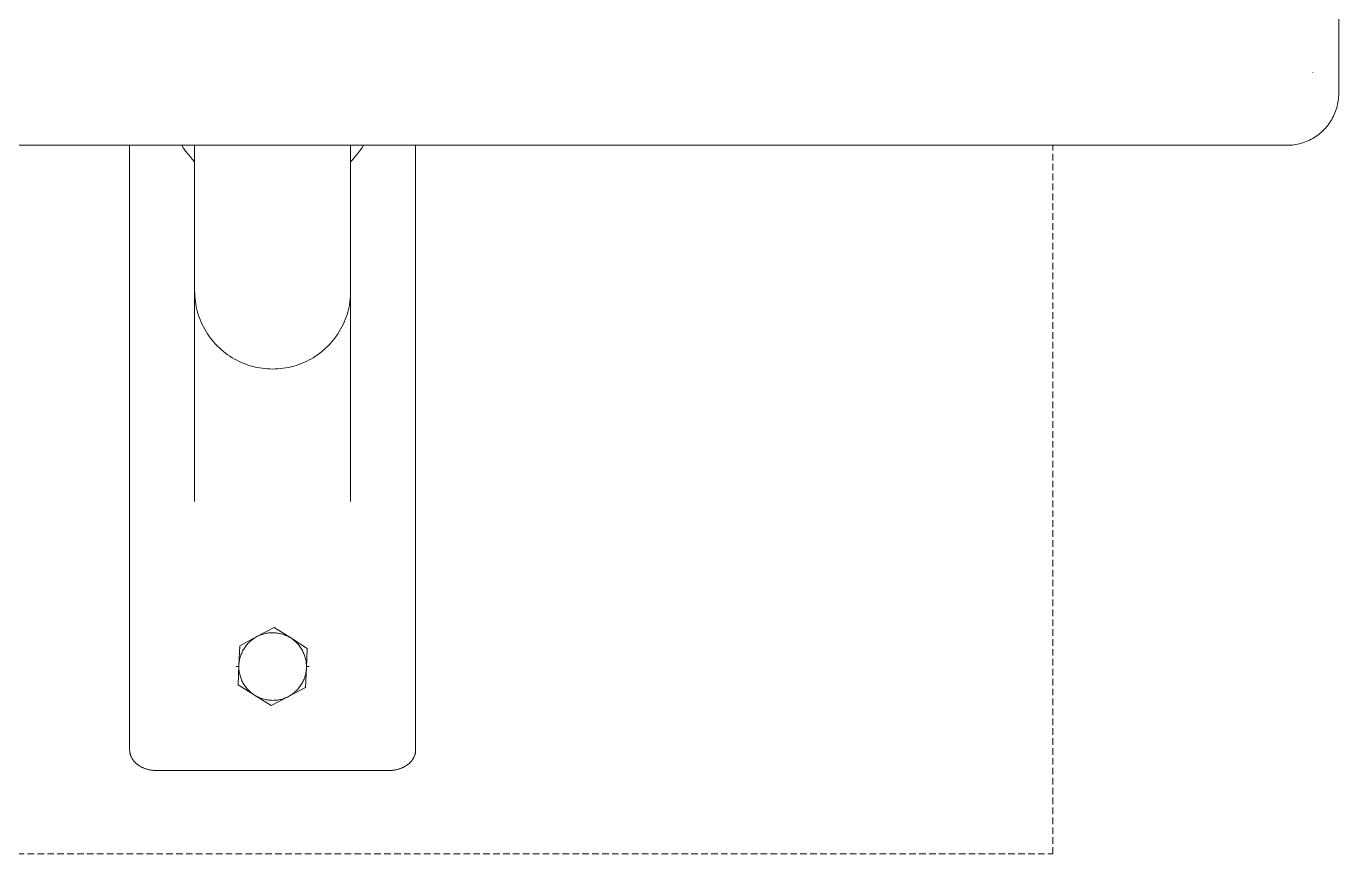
# Model space of a CAD drawing. Header units: millimetres. Extents: x -253 to 4295, y -442 to 2895.
# Drawn here: x 1492.5 to 1744.8, y 723.6 to 882.8 of the extents above; entities that cross this region are included whole.
import ezdxf

# ---------------------------------------------------------------- set-up
doc = ezdxf.new("R2010")
doc.units = ezdxf.units.MM
doc.linetypes.add('HIDDEN', pattern=[1.905, 1.27, -0.635])
doc.layers.add('ZANO_R', color=7, linetype='Continuous', lineweight=0)
doc.layers.add('ZANO_R_przerywana', color=7, linetype='HIDDEN', lineweight=0)

msp = doc.modelspace()

# ---------------------------------------------------------------- linework, layer by layer
at = {"layer": 'ZANO_R'}
for p, q in [((1744.83, 873.33), (1744.83, 1032.1)), ((1739.83, 873.95), (1739.83, 873.9)), ((1744.83, 869.86), (1744.83, 873.33)), ((1744.73, 868.47), (1744.68, 868.13)), ((1744.78, 868.82), (1744.73, 868.47)), ((1744.81, 869.17), (1744.78, 868.82)), ((1744.83, 869.51), (1744.81, 869.17)), ((1744.83, 869.86), (1744.83, 869.51)), ((1743.96, 865.8), (1743.81, 865.49)), ((1744.1, 866.12), (1743.96, 865.8)), ((1744.22, 866.45), (1744.1, 866.12)), ((1744.34, 866.78), (1744.22, 866.45)), ((1744.44, 867.11), (1744.34, 866.78)), ((1744.53, 867.45), (1744.44, 867.11)), ((1744.61, 867.79), (1744.53, 867.45)), ((1744.68, 868.13), (1744.61, 867.79)), ((1742.26, 863.19), (1742.02, 862.93)), ((1742.49, 863.45), (1742.26, 863.19)), ((1742.71, 863.72), (1742.49, 863.45)), ((1742.92, 864), (1742.71, 863.72)), ((1743.12, 864.28), (1742.92, 864)), ((1743.31, 864.58), (1743.12, 864.28)), ((1743.49, 864.87), (1743.31, 864.58)), ((1743.66, 865.18), (1743.49, 864.87)), ((1743.81, 865.49), (1743.66, 865.18)), ((1738.89, 860.76), (1738.57, 860.62)), ((1739.21, 860.9), (1738.89, 860.76)), ((1739.52, 861.06), (1739.21, 860.9)), ((1739.83, 861.23), (1739.52, 861.06)), ((1740.12, 861.41), (1739.83, 861.23)), ((1740.42, 861.6), (1740.12, 861.41)), ((1740.7, 861.8), (1740.42, 861.6)), ((1740.98, 862), (1740.7, 861.8)), ((1741.25, 862.22), (1740.98, 862)), ((1741.52, 862.45), (1741.25, 862.22)), ((1741.77, 862.69), (1741.52, 862.45)), ((1742.02, 862.93), (1741.77, 862.69)), ((1734.83, 859.9), (-45.17, 859.9)), ((1512.33, 859.9), (1512.33, 774.64)), ((1522.34, 859.9), (1522.72, 859.34)), ((1522.72, 859.34), (1523.1, 858.79)), ((1523.1, 858.79), (1523.51, 858.25)), ((1523.51, 858.25), (1523.94, 857.73)), ((1524.83, 844.45), (1524.83, 859.9)), ((1554.83, 844.45), (1554.83, 859.9)), ((1555.73, 857.73), (1556.15, 858.25)), ((1556.15, 858.25), (1556.56, 858.79)), ((1556.56, 858.79), (1556.95, 859.34)), ((1556.95, 859.34), (1557.32, 859.9)), ((1567.33, 859.9), (1567.33, 774.64)), ((1735.18, 859.91), (1734.83, 859.9)), ((1735.53, 859.92), (1735.18, 859.91)), ((1735.88, 859.95), (1735.53, 859.92)), ((1736.22, 860), (1735.88, 859.95)), ((1736.57, 860.05), (1736.22, 860)), ((1736.91, 860.11), (1736.57, 860.05)), ((1737.25, 860.19), (1736.91, 860.11)), ((1737.58, 860.28), (1737.25, 860.19)), ((1737.92, 860.38), (1737.58, 860.28)), ((1738.25, 860.5), (1737.92, 860.38)), ((1738.57, 860.62), (1738.25, 860.5)), ((1523.94, 857.73), (1524.38, 857.22)), ((1524.38, 857.22), (1524.83, 856.72)), ((1554.83, 856.72), (1555.29, 857.22)), ((1555.29, 857.22), (1555.73, 857.73)), ((1524.83, 844.45), (1524.83, 831.87)), ((1554.83, 844.45), (1554.83, 831.87)), ((1524.84, 831.36), (1524.83, 831.87)), ((1524.83, 831.65), (1524.83, 791.36)), ((1524.87, 830.85), (1524.84, 831.36)), ((1524.91, 830.34), (1524.87, 830.85)), ((1554.8, 830.85), (1554.75, 830.34)), ((1554.82, 831.36), (1554.8, 830.85)), ((1554.83, 831.87), (1554.82, 831.36)), ((1554.83, 832.09), (1554.83, 832.09)), ((1554.83, 831.87), (1554.83, 791.36)), ((1524.97, 829.83), (1524.91, 830.34)), ((1525.05, 829.32), (1524.97, 829.83)), ((1525.15, 828.82), (1525.05, 829.32)), ((1525.26, 828.32), (1525.15, 828.82)), ((1525.39, 827.82), (1525.26, 828.32)), ((1525.54, 827.33), (1525.39, 827.82)), ((1554.28, 827.82), (1554.13, 827.33)), ((1554.41, 828.32), (1554.28, 827.82)), ((1554.52, 828.82), (1554.41, 828.32)), ((1554.61, 829.32), (1554.52, 828.82)), ((1554.69, 829.83), (1554.61, 829.32)), ((1554.75, 830.34), (1554.69, 829.83)), ((1525.7, 826.85), (1525.54, 827.33)), ((1525.88, 826.37), (1525.7, 826.85)), ((1526.07, 825.89), (1525.88, 826.37)), ((1526.29, 825.43), (1526.07, 825.89)), ((1526.51, 824.97), (1526.29, 825.43)), ((1553.38, 825.43), (1553.15, 824.97)), ((1553.59, 825.89), (1553.38, 825.43)), ((1553.79, 826.37), (1553.59, 825.89)), ((1553.97, 826.85), (1553.79, 826.37)), ((1554.13, 827.33), (1553.97, 826.85)), ((1526.76, 824.52), (1526.51, 824.97)), ((1527.02, 824.08), (1526.76, 824.52)), ((1527.29, 823.64), (1527.02, 824.08)), ((1527.58, 823.22), (1527.29, 823.64)), ((1527.88, 822.81), (1527.58, 823.22)), ((1528.2, 822.4), (1527.88, 822.81)), ((1551.78, 822.81), (1551.47, 822.4)), ((1552.09, 823.22), (1551.78, 822.81)), ((1552.38, 823.64), (1552.09, 823.22)), ((1552.65, 824.08), (1552.38, 823.64)), ((1552.91, 824.52), (1552.65, 824.08)), ((1553.15, 824.97), (1552.91, 824.52)), ((1528.53, 822.01), (1528.2, 822.4)), ((1528.87, 821.63), (1528.53, 822.01)), ((1529.23, 821.26), (1528.87, 821.63)), ((1529.59, 820.91), (1529.23, 821.26)), ((1529.97, 820.56), (1529.59, 820.91)), ((1530.37, 820.23), (1529.97, 820.56)), ((1549.69, 820.56), (1549.3, 820.23)), ((1550.07, 820.91), (1549.69, 820.56)), ((1550.44, 821.26), (1550.07, 820.91)), ((1550.8, 821.63), (1550.44, 821.26)), ((1551.14, 822.01), (1550.8, 821.63)), ((1551.47, 822.4), (1551.14, 822.01)), ((1530.77, 819.92), (1530.37, 820.23)), ((1531.18, 819.61), (1530.77, 819.92)), ((1531.61, 819.33), (1531.18, 819.61)), ((1532.04, 819.05), (1531.61, 819.33)), ((1532.48, 818.79), (1532.04, 819.05)), ((1532.93, 818.55), (1532.48, 818.79)), ((1533.39, 818.32), (1532.93, 818.55)), ((1533.86, 818.11), (1533.39, 818.32)), ((1534.33, 817.92), (1533.86, 818.11)), ((1534.81, 817.74), (1534.33, 817.92)), ((1535.3, 817.57), (1534.81, 817.74)), ((1544.86, 817.74), (1544.37, 817.57)), ((1545.34, 817.92), (1544.86, 817.74)), ((1545.81, 818.11), (1545.34, 817.92)), ((1546.28, 818.32), (1545.81, 818.11)), ((1546.73, 818.55), (1546.28, 818.32)), ((1547.18, 818.79), (1546.73, 818.55)), ((1547.63, 819.05), (1547.18, 818.79)), ((1548.06, 819.33), (1547.63, 819.05)), ((1548.48, 819.61), (1548.06, 819.33)), ((1548.9, 819.92), (1548.48, 819.61)), ((1549.3, 820.23), (1548.9, 819.92)), ((1535.79, 817.43), (1535.3, 817.57)), ((1536.28, 817.3), (1535.79, 817.43)), ((1536.78, 817.18), (1536.28, 817.3)), ((1537.28, 817.09), (1536.78, 817.18)), ((1537.79, 817.01), (1537.28, 817.09)), ((1538.3, 816.95), (1537.79, 817.01)), ((1538.81, 816.9), (1538.3, 816.95)), ((1539.32, 816.88), (1538.81, 816.9)), ((1539.83, 816.87), (1539.32, 816.88)), ((1540.34, 816.88), (1539.83, 816.87)), ((1540.86, 816.9), (1540.34, 816.88)), ((1541.37, 816.95), (1540.86, 816.9)), ((1541.88, 817.01), (1541.37, 816.95)), ((1542.38, 817.09), (1541.88, 817.01)), ((1542.88, 817.18), (1542.38, 817.09)), ((1543.38, 817.3), (1542.88, 817.18)), ((1543.88, 817.43), (1543.38, 817.3)), ((1544.37, 817.57), (1543.88, 817.43)), ((1512.33, 774.64), (1512.33, 743.64)), ((1567.33, 774.64), (1567.33, 743.64)), ((1533.49, 763.65), (1536.81, 765.4)), ((1535.89, 764.81), (1535.71, 764.67)), ((1536.06, 764.94), (1535.89, 764.81)), ((1536.24, 765.06), (1536.06, 764.94)), ((1536.43, 765.18), (1536.24, 765.06)), ((1536.62, 765.29), (1536.43, 765.18)), ((1536.81, 765.4), (1536.62, 765.29)), ((1536.81, 765.4), (1540.13, 767.14)), ((1537.01, 765.5), (1536.81, 765.4)), ((1537.21, 765.59), (1537.01, 765.5)), ((1537.41, 765.67), (1537.21, 765.59)), ((1537.61, 765.75), (1537.41, 765.67)), ((1537.82, 765.82), (1537.61, 765.75)), ((1538.03, 765.89), (1537.82, 765.82)), ((1538.24, 765.95), (1538.03, 765.89)), ((1538.46, 766), (1538.24, 765.95)), ((1538.67, 766.04), (1538.46, 766)), ((1538.89, 766.07), (1538.67, 766.04)), ((1539.11, 766.1), (1538.89, 766.07)), ((1539.32, 766.12), (1539.11, 766.1)), ((1539.54, 766.14), (1539.32, 766.12)), ((1539.76, 766.14), (1539.54, 766.14)), ((1539.98, 766.14), (1539.76, 766.14)), ((1540.2, 766.13), (1539.98, 766.14)), ((1540.13, 767.14), (1543.31, 765.14)), ((1540.42, 766.12), (1540.2, 766.13)), ((1540.64, 766.09), (1540.42, 766.12)), ((1540.86, 766.06), (1540.64, 766.09)), ((1541.07, 766.02), (1540.86, 766.06)), ((1541.29, 765.98), (1541.07, 766.02)), ((1541.5, 765.93), (1541.29, 765.98)), ((1541.71, 765.87), (1541.5, 765.93)), ((1541.92, 765.8), (1541.71, 765.87)), ((1542.13, 765.72), (1541.92, 765.8)), ((1542.33, 765.64), (1542.13, 765.72)), ((1542.53, 765.56), (1542.33, 765.64)), ((1542.73, 765.46), (1542.53, 765.56)), ((1542.93, 765.36), (1542.73, 765.46)), ((1543.12, 765.25), (1542.93, 765.36)), ((1543.31, 765.14), (1543.12, 765.25)), ((1543.49, 765.02), (1543.31, 765.14)), ((1543.31, 765.14), (1546.48, 763.13)), ((1543.67, 764.89), (1543.49, 765.02)), ((1543.84, 764.76), (1543.67, 764.89)), ((1544.01, 764.62), (1543.84, 764.76)), ((1533.34, 759.9), (1533.49, 763.65)), ((1533.88, 762.24), (1533.79, 762.04)), ((1533.97, 762.44), (1533.88, 762.24)), ((1534.06, 762.64), (1533.97, 762.44)), ((1534.17, 762.83), (1534.06, 762.64)), ((1534.28, 763.02), (1534.17, 762.83)), ((1534.4, 763.21), (1534.28, 763.02)), ((1534.52, 763.39), (1534.4, 763.21)), ((1534.65, 763.57), (1534.52, 763.39)), ((1534.79, 763.74), (1534.65, 763.57)), ((1534.93, 763.91), (1534.79, 763.74)), ((1535.07, 764.07), (1534.93, 763.91)), ((1535.23, 764.23), (1535.07, 764.07)), ((1535.38, 764.38), (1535.23, 764.23)), ((1535.55, 764.53), (1535.38, 764.38)), ((1535.71, 764.67), (1535.55, 764.53)), ((1544.18, 764.48), (1544.01, 764.62)), ((1544.34, 764.33), (1544.18, 764.48)), ((1544.5, 764.17), (1544.34, 764.33)), ((1544.65, 764.01), (1544.5, 764.17)), ((1544.79, 763.85), (1544.65, 764.01)), ((1544.93, 763.68), (1544.79, 763.85)), ((1545.06, 763.5), (1544.93, 763.68)), ((1545.19, 763.32), (1545.06, 763.5)), ((1545.31, 763.14), (1545.19, 763.32)), ((1545.43, 762.95), (1545.31, 763.14)), ((1545.54, 762.76), (1545.43, 762.95)), ((1545.64, 762.57), (1545.54, 762.76)), ((1545.73, 762.37), (1545.64, 762.57)), ((1545.82, 762.17), (1545.73, 762.37)), ((1546.48, 763.13), (1546.33, 759.38)), ((1533.19, 756.15), (1533.34, 759.9)), ((1533.34, 759.9), (1533.33, 759.68)), ((1533.33, 759.68), (1533.34, 759.46)), ((1533.35, 760.12), (1533.34, 759.9)), ((1533.37, 760.34), (1533.35, 760.12)), ((1533.4, 760.56), (1533.37, 760.34)), ((1533.43, 760.78), (1533.4, 760.56)), ((1533.47, 760.99), (1533.43, 760.78)), ((1533.52, 761.21), (1533.47, 760.99)), ((1533.58, 761.42), (1533.52, 761.21)), ((1533.64, 761.63), (1533.58, 761.42)), ((1533.71, 761.84), (1533.64, 761.63)), ((1533.79, 762.04), (1533.71, 761.84)), ((1545.9, 761.97), (1545.82, 762.17)), ((1545.98, 761.76), (1545.9, 761.97)), ((1546.05, 761.55), (1545.98, 761.76)), ((1546.11, 761.34), (1546.05, 761.55)), ((1546.16, 761.13), (1546.11, 761.34)), ((1546.21, 760.91), (1546.16, 761.13)), ((1546.25, 760.7), (1546.21, 760.91)), ((1546.28, 760.48), (1546.25, 760.7)), ((1546.3, 760.26), (1546.28, 760.48)), ((1546.32, 760.04), (1546.3, 760.26)), ((1546.33, 759.82), (1546.32, 760.04)), ((1546.33, 759.6), (1546.33, 759.82)), ((1532.83, 759.64), (1533.33, 759.64)), ((1533.34, 759.46), (1533.35, 759.24)), ((1533.35, 759.24), (1533.36, 759.03)), ((1533.36, 759.03), (1533.39, 758.81)), ((1533.39, 758.81), (1533.42, 758.59)), ((1533.42, 758.59), (1533.46, 758.37)), ((1533.46, 758.37), (1533.5, 758.16)), ((1533.5, 758.16), (1533.56, 757.95)), ((1533.56, 757.95), (1533.62, 757.74)), ((1533.62, 757.74), (1533.69, 757.53)), ((1533.69, 757.53), (1533.76, 757.32)), ((1533.76, 757.32), (1533.84, 757.12)), ((1545.79, 757.04), (1545.87, 757.25)), ((1545.87, 757.25), (1545.95, 757.45)), ((1545.95, 757.45), (1546.02, 757.66)), ((1546.02, 757.66), (1546.09, 757.87)), ((1546.09, 757.87), (1546.14, 758.08)), ((1546.14, 758.08), (1546.19, 758.3)), ((1546.33, 759.38), (1546.18, 755.63)), ((1546.19, 758.3), (1546.23, 758.51)), ((1546.23, 758.51), (1546.27, 758.73)), ((1546.27, 758.73), (1546.3, 758.95)), ((1546.3, 758.95), (1546.32, 759.16)), ((1546.32, 759.16), (1546.33, 759.38)), ((1546.33, 759.38), (1546.33, 759.6)), ((1546.34, 759.64), (1546.83, 759.64)), ((1536.36, 754.15), (1533.19, 756.15)), ((1533.84, 757.12), (1533.93, 756.92)), ((1533.93, 756.92), (1534.03, 756.72)), ((1534.03, 756.72), (1534.13, 756.52)), ((1534.13, 756.52), (1534.24, 756.33)), ((1534.24, 756.33), (1534.35, 756.15)), ((1534.35, 756.15), (1534.48, 755.96)), ((1534.48, 755.96), (1534.6, 755.78)), ((1534.6, 755.78), (1534.74, 755.61)), ((1534.74, 755.61), (1534.87, 755.44)), ((1534.87, 755.44), (1535.02, 755.28)), ((1535.02, 755.28), (1535.17, 755.11)), ((1535.17, 755.11), (1535.33, 754.96)), ((1535.33, 754.96), (1535.49, 754.81)), ((1535.49, 754.81), (1535.65, 754.67)), ((1535.65, 754.67), (1535.82, 754.53)), ((1546.18, 755.63), (1542.86, 753.89)), ((1543.95, 754.62), (1544.12, 754.76)), ((1544.12, 754.76), (1544.28, 754.9)), ((1544.28, 754.9), (1544.44, 755.06)), ((1544.44, 755.06), (1544.59, 755.22)), ((1544.59, 755.22), (1544.74, 755.38)), ((1544.74, 755.38), (1544.88, 755.55)), ((1544.88, 755.55), (1545.02, 755.72)), ((1545.02, 755.72), (1545.14, 755.9)), ((1545.14, 755.9), (1545.27, 756.08)), ((1545.27, 756.08), (1545.39, 756.26)), ((1545.39, 756.26), (1545.5, 756.45)), ((1545.5, 756.45), (1545.6, 756.65)), ((1545.6, 756.65), (1545.7, 756.84)), ((1545.7, 756.84), (1545.79, 757.04)), ((1535.82, 754.53), (1536, 754.4)), ((1536, 754.4), (1536.18, 754.27)), ((1536.18, 754.27), (1536.36, 754.15)), ((1536.36, 754.15), (1536.55, 754.03)), ((1539.53, 752.14), (1536.36, 754.15)), ((1536.55, 754.03), (1536.74, 753.93)), ((1536.74, 753.93), (1536.93, 753.83)), ((1536.93, 753.83), (1537.13, 753.73)), ((1537.13, 753.73), (1537.33, 753.64)), ((1537.33, 753.64), (1537.54, 753.56)), ((1537.54, 753.56), (1537.74, 753.49)), ((1537.74, 753.49), (1537.95, 753.42)), ((1537.95, 753.42), (1538.16, 753.36)), ((1538.16, 753.36), (1538.38, 753.31)), ((1538.38, 753.31), (1538.59, 753.26)), ((1538.59, 753.26), (1538.81, 753.22)), ((1538.81, 753.22), (1539.03, 753.19)), ((1539.03, 753.19), (1539.24, 753.17)), ((1539.24, 753.17), (1539.46, 753.15)), ((1539.46, 753.15), (1539.68, 753.15)), ((1542.86, 753.89), (1539.53, 752.14)), ((1539.68, 753.15), (1539.9, 753.14)), ((1539.9, 753.14), (1540.12, 753.15)), ((1540.12, 753.15), (1540.34, 753.16)), ((1540.34, 753.16), (1540.56, 753.18)), ((1540.56, 753.18), (1540.78, 753.21)), ((1540.78, 753.21), (1540.99, 753.25)), ((1540.99, 753.25), (1541.21, 753.29)), ((1541.21, 753.29), (1541.42, 753.34)), ((1541.42, 753.34), (1541.64, 753.4)), ((1541.64, 753.4), (1541.85, 753.46)), ((1541.85, 753.46), (1542.05, 753.53)), ((1542.05, 753.53), (1542.26, 753.61)), ((1542.26, 753.61), (1542.46, 753.7)), ((1542.46, 753.7), (1542.66, 753.79)), ((1542.66, 753.79), (1542.86, 753.89)), ((1542.86, 753.89), (1543.05, 753.99)), ((1543.05, 753.99), (1543.24, 754.11)), ((1543.24, 754.11), (1543.42, 754.22)), ((1543.42, 754.22), (1543.6, 754.35)), ((1543.6, 754.35), (1543.78, 754.48)), ((1543.78, 754.48), (1543.95, 754.62)), ((1512.33, 743.64), (1512.33, 743.54)), ((1512.33, 743.54), (1512.34, 743.45)), ((1512.34, 743.45), (1512.35, 743.35)), ((1512.35, 743.35), (1512.36, 743.25)), ((1512.36, 743.25), (1512.37, 743.15)), ((1512.37, 743.15), (1512.39, 743.05)), ((1512.39, 743.05), (1512.41, 742.96)), ((1512.41, 742.96), (1512.43, 742.86)), ((1512.43, 742.86), (1512.46, 742.76)), ((1512.46, 742.76), (1512.49, 742.66)), ((1512.49, 742.66), (1512.52, 742.57)), ((1512.52, 742.57), (1512.56, 742.47)), ((1512.56, 742.47), (1512.6, 742.37)), ((1512.6, 742.37), (1512.64, 742.28)), ((1512.64, 742.28), (1512.68, 742.19)), ((1512.68, 742.19), (1512.73, 742.1)), ((1512.73, 742.1), (1512.78, 742)), ((1512.78, 742), (1512.84, 741.91)), ((1566.83, 741.91), (1566.88, 742)), ((1566.88, 742), (1566.93, 742.1)), ((1566.93, 742.1), (1566.98, 742.19)), ((1566.98, 742.19), (1567.03, 742.28)), ((1567.03, 742.28), (1567.07, 742.37)), ((1567.07, 742.37), (1567.11, 742.47)), ((1567.11, 742.47), (1567.14, 742.57)), ((1567.14, 742.57), (1567.18, 742.66)), ((1567.18, 742.66), (1567.21, 742.76)), ((1567.21, 742.76), (1567.23, 742.86)), ((1567.23, 742.86), (1567.26, 742.96)), ((1567.26, 742.96), (1567.28, 743.05)), ((1567.28, 743.05), (1567.29, 743.15)), ((1567.29, 743.15), (1567.31, 743.25)), ((1567.31, 743.25), (1567.32, 743.35)), ((1567.32, 743.35), (1567.33, 743.45)), ((1567.33, 743.54), (1567.33, 743.64)), ((1567.33, 743.45), (1567.33, 743.54)), ((1512.84, 741.91), (1512.89, 741.82)), ((1512.89, 741.82), (1512.95, 741.74)), ((1512.95, 741.74), (1513.01, 741.65)), ((1513.01, 741.65), (1513.08, 741.56)), ((1513.08, 741.56), (1513.15, 741.48)), ((1513.15, 741.48), (1513.21, 741.4)), ((1513.21, 741.4), (1513.29, 741.32)), ((1513.29, 741.32), (1513.36, 741.24)), ((1513.36, 741.24), (1513.43, 741.16)), ((1513.43, 741.16), (1513.51, 741.09)), ((1513.51, 741.09), (1513.59, 741.02)), ((1513.59, 741.02), (1513.67, 740.95)), ((1513.67, 740.95), (1513.76, 740.88)), ((1513.76, 740.88), (1513.84, 740.81)), ((1513.84, 740.81), (1513.93, 740.74)), ((1513.93, 740.74), (1514.03, 740.67)), ((1514.03, 740.67), (1514.12, 740.6)), ((1514.12, 740.6), (1514.22, 740.54)), ((1514.22, 740.54), (1514.32, 740.48)), ((1514.32, 740.48), (1514.42, 740.42)), ((1514.42, 740.42), (1514.52, 740.36)), ((1514.52, 740.36), (1514.63, 740.31)), ((1514.63, 740.31), (1514.73, 740.26)), ((1514.73, 740.26), (1514.84, 740.21)), ((1514.84, 740.21), (1514.94, 740.16)), ((1514.94, 740.16), (1515.05, 740.11)), ((1515.05, 740.11), (1515.16, 740.07)), ((1515.16, 740.07), (1515.27, 740.03)), ((1515.27, 740.03), (1515.38, 739.99)), ((1515.38, 739.99), (1515.49, 739.95)), ((1515.49, 739.95), (1515.61, 739.91)), ((1515.61, 739.91), (1515.73, 739.88)), ((1515.73, 739.88), (1515.85, 739.85)), ((1515.85, 739.85), (1515.97, 739.82)), ((1515.97, 739.82), (1516.09, 739.79)), ((1516.09, 739.79), (1516.21, 739.76)), ((1516.21, 739.76), (1516.34, 739.74)), ((1516.34, 739.74), (1516.46, 739.72)), ((1516.46, 739.72), (1516.58, 739.7)), ((1516.58, 739.7), (1516.71, 739.69)), ((1516.71, 739.69), (1516.83, 739.67)), ((1516.83, 739.67), (1516.96, 739.66)), ((1516.96, 739.66), (1517.08, 739.65)), ((1517.08, 739.65), (1517.21, 739.65)), ((1517.21, 739.65), (1517.33, 739.64)), ((1517.33, 739.64), (1517.46, 739.64)), ((1517.46, 739.64), (1522.77, 739.64)), ((1522.77, 739.64), (1523.74, 739.64)), ((1523.74, 739.64), (1555.93, 739.64)), ((1555.93, 739.64), (1556.9, 739.64)), ((1556.9, 739.64), (1562.21, 739.64)), ((1562.21, 739.64), (1562.33, 739.64)), ((1562.33, 739.64), (1562.46, 739.65)), ((1562.46, 739.65), (1562.58, 739.65)), ((1562.58, 739.65), (1562.71, 739.66)), ((1562.71, 739.66), (1562.83, 739.67)), ((1562.83, 739.67), (1562.96, 739.69)), ((1562.96, 739.69), (1563.08, 739.7)), ((1563.08, 739.7), (1563.21, 739.72)), ((1563.21, 739.72), (1563.33, 739.74)), ((1563.33, 739.74), (1563.45, 739.76)), ((1563.45, 739.76), (1563.58, 739.79)), ((1563.58, 739.79), (1563.7, 739.82)), ((1563.7, 739.82), (1563.82, 739.85)), ((1563.82, 739.85), (1563.94, 739.88)), ((1563.94, 739.88), (1564.06, 739.91)), ((1564.06, 739.91), (1564.18, 739.95)), ((1564.18, 739.95), (1564.29, 739.99)), ((1564.29, 739.99), (1564.4, 740.03)), ((1564.4, 740.03), (1564.51, 740.07)), ((1564.51, 740.07), (1564.62, 740.11)), ((1564.62, 740.11), (1564.72, 740.16)), ((1564.72, 740.16), (1564.83, 740.21)), ((1564.83, 740.21), (1564.94, 740.26)), ((1564.94, 740.26), (1565.04, 740.31)), ((1565.04, 740.31), (1565.14, 740.36)), ((1565.14, 740.36), (1565.24, 740.42)), ((1565.24, 740.42), (1565.34, 740.48)), ((1565.34, 740.48), (1565.44, 740.54)), ((1565.44, 740.54), (1565.54, 740.6)), ((1565.54, 740.6), (1565.64, 740.67)), ((1565.64, 740.67), (1565.73, 740.74)), ((1565.73, 740.74), (1565.83, 740.81)), ((1565.83, 740.81), (1565.91, 740.88)), ((1565.91, 740.88), (1565.99, 740.95)), ((1565.99, 740.95), (1566.07, 741.02)), ((1566.07, 741.02), (1566.15, 741.09)), ((1566.15, 741.09), (1566.23, 741.16)), ((1566.23, 741.16), (1566.31, 741.24)), ((1566.31, 741.24), (1566.38, 741.32)), ((1566.38, 741.32), (1566.45, 741.4)), ((1566.45, 741.4), (1566.52, 741.48)), ((1566.52, 741.48), (1566.59, 741.56)), ((1566.59, 741.56), (1566.65, 741.65)), ((1566.65, 741.65), (1566.71, 741.74)), ((1566.71, 741.74), (1566.77, 741.82)), ((1566.77, 741.82), (1566.83, 741.91))]:
    msp.add_line(p, q, dxfattribs=at)
at = {"layer": 'ZANO_R_przerywana'}
for p, q in [((1689.83, 723.64), (1689.83, 859.9)), ((1389.83, 723.64), (1689.83, 723.64))]:
    msp.add_line(p, q, dxfattribs=at)

doc.saveas('drawing.dxf')
